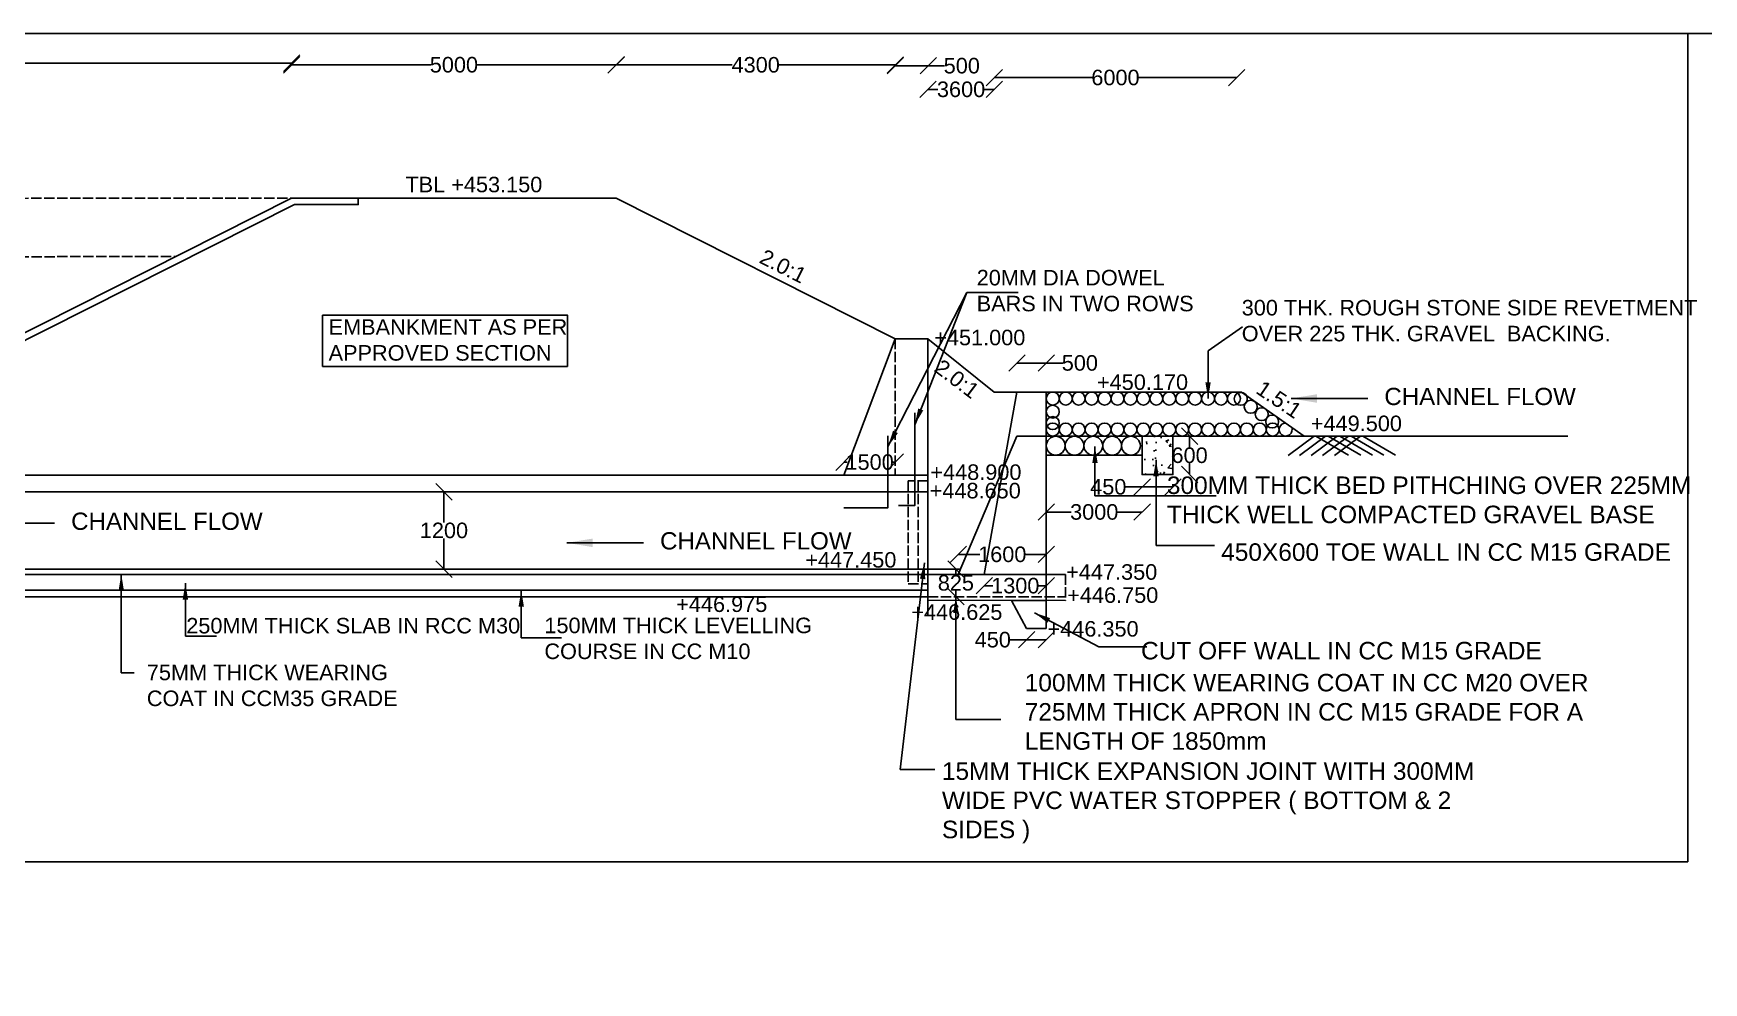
# Model space of a CAD drawing. Header units: millimetres. Extents: x 5124 to 6568637, y 2311 to 91879094.
# Drawn here: x 3802420 to 3812099, y 45949652 to 45955152 of the extents above; entities that cross this region are included whole.
import ezdxf

# ---------------------------------------------------------------- set-up
doc = ezdxf.new("R2010")
doc.units = ezdxf.units.MM
doc.header["$MEASUREMENT"] = 0
doc.linetypes.add('ACAD_ISO02W100', pattern=[15, 12, -3])
for name, color, linetype in [('DIMENSION', 7, 'Continuous'), ('DRAWING', 7, 'Continuous'), ('TEXT', 7, 'Continuous')]:
    doc.layers.add(name, color=color, linetype=linetype)
doc.styles.get("Standard").update_dxf_attribs({"font": 'arial.ttf', "height": 90})
doc.dimstyles.get("Standard").update_dxf_attribs({"dimtxt": 200, "dimasz": 110, "dimexe": 0.18, "dimexo": 0.0625, "dimgap": 0.09, "dimtad": 0, "dimtih": 1, "dimtoh": 1, "dimdec": 0, "dimzin": 0, "dimdsep": 46, "dimtxsty": 'Standard', "dimblk": 'OBLIQUE', "dimcen": 0.09, "dimse1": 1, "dimse2": 1, "dimadec": 0, "dimazin": 0, "dimtfac": 1, "dimtdec": 0, "dimtofl": 0, "dimtmove": 0, "dimatfit": 3, "dimfxl": 1, "dimtolj": 1, "dimtzin": 0, "dimarcsym": 0})

# ---------------------------------------------------------------- blocks, each defined once
blk = doc.blocks.new('_Oblique')
at = {"color": 0, "linetype": 'ByBlock', "lineweight": -2}
blk.add_line((-0.5, -0.5), (0.5, 0.5), dxfattribs=at)
blk = doc.blocks.new('*D130')
at = {"layer": 'Defpoints', "color": 0, "linetype": 'Continuous', "transparency": 16777216}
for p in [(3793782, 45954901.5), (3803916.5, 45954980), (3803916.5, 45954197.5)]:
    blk.add_point(p, dxfattribs=at)
at = {"layer": 'DIMENSION', "color": 0, "linetype": 'Continuous', "lineweight": -2, "transparency": 16777216}
for p, q in [((3793782, 45954980), (3798679.2, 45954980)), ((3803916.5, 45954980), (3799019.3, 45954980))]:
    blk.add_line(p, q, dxfattribs=at)
at = {"layer": 'DIMENSION', "color": 0, "linetype": 'Continuous', "lineweight": -2, "transparency": 16777216, "xscale": 95, "yscale": 95, "zscale": 95, "rotation": 180}
blk.add_blockref('_Oblique', (3793782, 45954980), dxfattribs=at)
at = {"layer": 'DIMENSION', "color": 0, "linetype": 'Continuous', "lineweight": -2, "transparency": 16777216, "xscale": 95, "yscale": 95, "zscale": 95}
blk.add_blockref('_Oblique', (3803916.5, 45954980), dxfattribs=at)
at = {"layer": 'DIMENSION', "color": 0, "linetype": 'Continuous', "transparency": 16777216, "insert": (3798849.2, 45954980), "char_height": 90, "attachment_point": 5}
blk.add_mtext('\\A1;27000', dxfattribs=at)
blk = doc.blocks.new('*D131')
at = {"layer": 'Defpoints', "color": 0, "linetype": 'Continuous', "transparency": 16777216}
for p in [(3805797, 45954970.5), (3803916.5, 45954197.5), (3805797, 45954197.5)]:
    blk.add_point(p, dxfattribs=at)
at = {"layer": 'DIMENSION', "color": 0, "linetype": 'Continuous', "lineweight": -2, "transparency": 16777216}
for p, q in [((3803916.5, 45954970.5), (3804722.4, 45954970.5)), ((3805797, 45954970.5), (3804991.1, 45954970.5))]:
    blk.add_line(p, q, dxfattribs=at)
at = {"layer": 'DIMENSION', "color": 0, "linetype": 'Continuous', "lineweight": -2, "transparency": 16777216, "xscale": 95, "yscale": 95, "zscale": 95, "rotation": 180}
blk.add_blockref('_Oblique', (3803916.5, 45954970.5), dxfattribs=at)
at = {"layer": 'DIMENSION', "color": 0, "linetype": 'Continuous', "lineweight": -2, "transparency": 16777216, "xscale": 95, "yscale": 95, "zscale": 95}
blk.add_blockref('_Oblique', (3805797, 45954970.5), dxfattribs=at)
at = {"layer": 'DIMENSION', "color": 0, "linetype": 'Continuous', "transparency": 16777216, "insert": (3804856.8, 45954970.5), "char_height": 90, "attachment_point": 5}
blk.add_mtext('\\A1;5000', dxfattribs=at)
blk = doc.blocks.new('*D132')
at = {"layer": 'Defpoints', "color": 0, "linetype": 'Continuous', "transparency": 16777216}
for p in [(3807414.5, 45954970), (3805797, 45954197.5), (3807414.5, 45953382)]:
    blk.add_point(p, dxfattribs=at)
at = {"layer": 'DIMENSION', "color": 0, "linetype": 'Continuous', "lineweight": -2, "transparency": 16777216}
for p, q in [((3805797, 45954970), (3806469.6, 45954970)), ((3807414.5, 45954970), (3806741.9, 45954970))]:
    blk.add_line(p, q, dxfattribs=at)
at = {"layer": 'DIMENSION', "color": 0, "linetype": 'Continuous', "lineweight": -2, "transparency": 16777216, "xscale": 95, "yscale": 95, "zscale": 95, "rotation": 180}
blk.add_blockref('_Oblique', (3805797, 45954970), dxfattribs=at)
at = {"layer": 'DIMENSION', "color": 0, "linetype": 'Continuous', "lineweight": -2, "transparency": 16777216, "xscale": 95, "yscale": 95, "zscale": 95}
blk.add_blockref('_Oblique', (3807414.5, 45954970), dxfattribs=at)
at = {"layer": 'DIMENSION', "color": 0, "linetype": 'Continuous', "transparency": 16777216, "insert": (3806605.7, 45954970), "char_height": 90, "attachment_point": 5}
blk.add_mtext('\\A1;4300', dxfattribs=at)
blk = doc.blocks.new('*D133')
at = {"layer": 'Defpoints', "color": 0, "linetype": 'Continuous', "transparency": 16777216}
for p in [(3807605.8, 45954965), (3807414.5, 45953382), (3807605.8, 45953380.5)]:
    blk.add_point(p, dxfattribs=at)
at = {"layer": 'DIMENSION', "color": 0, "linetype": 'Continuous', "lineweight": -2, "transparency": 16777216}
for p, q in [((3807414.5, 45954965), (3807605.8, 45954965)), ((3807605.8, 45954965), (3807700.8, 45954965))]:
    blk.add_line(p, q, dxfattribs=at)
at = {"layer": 'DIMENSION', "color": 0, "linetype": 'Continuous', "lineweight": -2, "transparency": 16777216, "xscale": 95, "yscale": 95, "zscale": 95, "rotation": 180}
blk.add_blockref('_Oblique', (3807414.5, 45954965), dxfattribs=at)
at = {"layer": 'DIMENSION', "color": 0, "linetype": 'Continuous', "lineweight": -2, "transparency": 16777216, "xscale": 95, "yscale": 95, "zscale": 95}
blk.add_blockref('_Oblique', (3807605.8, 45954965), dxfattribs=at)
at = {"layer": 'DIMENSION', "color": 0, "linetype": 'Continuous', "transparency": 16777216, "insert": (3807800.2, 45954965), "char_height": 90, "attachment_point": 5}
blk.add_mtext('\\A1;500', dxfattribs=at)
blk = doc.blocks.new('*D134')
at = {"layer": 'Defpoints', "color": 0, "linetype": 'Continuous', "transparency": 16777216}
for p in [(3807988, 45954828), (3807604, 45953382), (3807988, 45953074)]:
    blk.add_point(p, dxfattribs=at)
at = {"layer": 'DIMENSION', "color": 0, "linetype": 'Continuous', "lineweight": -2, "transparency": 16777216}
for p, q in [((3807604, 45954828), (3807661.7, 45954828)), ((3807988, 45954828), (3807930.3, 45954828))]:
    blk.add_line(p, q, dxfattribs=at)
at = {"layer": 'DIMENSION', "color": 0, "linetype": 'Continuous', "lineweight": -2, "transparency": 16777216, "xscale": 95, "yscale": 95, "zscale": 95, "rotation": 180}
blk.add_blockref('_Oblique', (3807604, 45954828), dxfattribs=at)
at = {"layer": 'DIMENSION', "color": 0, "linetype": 'Continuous', "lineweight": -2, "transparency": 16777216, "xscale": 95, "yscale": 95, "zscale": 95}
blk.add_blockref('_Oblique', (3807988, 45954828), dxfattribs=at)
at = {"layer": 'DIMENSION', "color": 0, "linetype": 'Continuous', "transparency": 16777216, "insert": (3807796, 45954828), "char_height": 90, "attachment_point": 5}
blk.add_mtext('\\A1;3600', dxfattribs=at)
blk = doc.blocks.new('*D135')
at = {"layer": 'Defpoints', "color": 0, "linetype": 'Continuous', "transparency": 16777216}
for p in [(3807988, 45954828), (3809393.6, 45954896.5), (3809393.6, 45953064.3)]:
    blk.add_point(p, dxfattribs=at)
at = {"layer": 'DIMENSION', "color": 0, "linetype": 'Continuous', "lineweight": -2, "transparency": 16777216}
for p, q in [((3807988, 45954896.5), (3808556.2, 45954896.5)), ((3809393.6, 45954896.5), (3808825.4, 45954896.5))]:
    blk.add_line(p, q, dxfattribs=at)
at = {"layer": 'DIMENSION', "color": 0, "linetype": 'Continuous', "lineweight": -2, "transparency": 16777216, "xscale": 95, "yscale": 95, "zscale": 95, "rotation": 180}
blk.add_blockref('_Oblique', (3807988, 45954896.5), dxfattribs=at)
at = {"layer": 'DIMENSION', "color": 0, "linetype": 'Continuous', "lineweight": -2, "transparency": 16777216, "xscale": 95, "yscale": 95, "zscale": 95}
blk.add_blockref('_Oblique', (3809393.6, 45954896.5), dxfattribs=at)
at = {"layer": 'DIMENSION', "color": 0, "linetype": 'Continuous', "transparency": 16777216, "insert": (3808690.8, 45954896.5), "char_height": 90, "attachment_point": 5}
blk.add_mtext('\\A1;6000', dxfattribs=at)
blk = doc.blocks.new('*D137')
at = {"layer": 'Defpoints', "color": 0, "linetype": 'Continuous', "transparency": 16777216}
for p in [(3804753.5, 45952496), (3804799, 45952496), (3804753.5, 45952048)]:
    blk.add_point(p, dxfattribs=at)
at = {"layer": 'DIMENSION', "color": 0, "linetype": 'Continuous', "lineweight": -2, "transparency": 16777216}
for p, q in [((3804799, 45952496), (3804799, 45952318)), ((3804799, 45952048), (3804799, 45952225.9))]:
    blk.add_line(p, q, dxfattribs=at)
at = {"layer": 'DIMENSION', "color": 0, "linetype": 'Continuous', "lineweight": -2, "transparency": 16777216, "xscale": 95, "yscale": 95, "zscale": 95}
for p, rotation in [((3804799, 45952496), 90), ((3804799, 45952048), 270)]:
    blk.add_blockref('_Oblique', p, dxfattribs=dict(at, rotation=rotation))
at = {"layer": 'DIMENSION', "color": 0, "linetype": 'Continuous', "transparency": 16777216, "insert": (3804799, 45952272), "char_height": 90, "attachment_point": 5}
blk.add_mtext('\\A1;1200', dxfattribs=at)
blk = doc.blocks.new('*D138')
at = {"layer": 'Defpoints', "color": 0, "linetype": 'Continuous', "transparency": 16777216}
for p in [(3807117.5, 45952668), (3807117.5, 45952592.5), (3807414.5, 45952592.5)]:
    blk.add_point(p, dxfattribs=at)
at = {"layer": 'DIMENSION', "color": 0, "linetype": 'Continuous', "lineweight": -2, "transparency": 16777216}
for p, q in [((3807117.5, 45952668), (3807135.9, 45952668)), ((3807414.5, 45952668), (3807396.1, 45952668))]:
    blk.add_line(p, q, dxfattribs=at)
at = {"layer": 'DIMENSION', "color": 0, "linetype": 'Continuous', "lineweight": -2, "transparency": 16777216, "xscale": 95, "yscale": 95, "zscale": 95, "rotation": 180}
blk.add_blockref('_Oblique', (3807117.5, 45952668), dxfattribs=at)
at = {"layer": 'DIMENSION', "color": 0, "linetype": 'Continuous', "lineweight": -2, "transparency": 16777216, "xscale": 95, "yscale": 95, "zscale": 95}
blk.add_blockref('_Oblique', (3807414.5, 45952668), dxfattribs=at)
at = {"layer": 'DIMENSION', "color": 0, "linetype": 'Continuous', "transparency": 16777216, "insert": (3807266, 45952668), "char_height": 90, "attachment_point": 5}
blk.add_mtext('\\A1;1500', dxfattribs=at)
blk = doc.blocks.new('*D139')
at = {"layer": 'Defpoints', "color": 0, "linetype": 'Continuous', "transparency": 16777216}
for p in [(3807766, 45952048), (3807766, 45952048), (3807766, 45951888.5)]:
    blk.add_point(p, dxfattribs=at)
at = {"layer": 'DIMENSION', "color": 0, "linetype": 'Continuous', "lineweight": -2, "transparency": 16777216}
for p, q in [((3807766, 45952048), (3807766, 45952014.3)), ((3807766, 45951888.5), (3807766, 45951922.2))]:
    blk.add_line(p, q, dxfattribs=at)
at = {"layer": 'DIMENSION', "color": 0, "linetype": 'Continuous', "lineweight": -2, "transparency": 16777216, "xscale": 95, "yscale": 95, "zscale": 95}
for p, rotation in [((3807766, 45952048), 90), ((3807766, 45951888.5), 270)]:
    blk.add_blockref('_Oblique', p, dxfattribs=dict(at, rotation=rotation))
at = {"layer": 'DIMENSION', "color": 0, "linetype": 'Continuous', "transparency": 16777216, "insert": (3807766, 45951968.2), "char_height": 90, "attachment_point": 5}
blk.add_mtext('\\A1;825', dxfattribs=at)
blk = doc.blocks.new('*D140')
at = {"layer": 'Defpoints', "color": 0, "linetype": 'Continuous', "transparency": 16777216}
for p in [(3808290, 45952133.5), (3807779.5, 45952018), (3808290, 45952018)]:
    blk.add_point(p, dxfattribs=at)
at = {"layer": 'DIMENSION', "color": 0, "linetype": 'Continuous', "lineweight": -2, "transparency": 16777216}
for p, q in [((3807779.5, 45952133.5), (3807904.7, 45952133.5)), ((3808290, 45952133.5), (3808164.8, 45952133.5))]:
    blk.add_line(p, q, dxfattribs=at)
at = {"layer": 'DIMENSION', "color": 0, "linetype": 'Continuous', "lineweight": -2, "transparency": 16777216, "xscale": 95, "yscale": 95, "zscale": 95, "rotation": 180}
blk.add_blockref('_Oblique', (3807779.5, 45952133.5), dxfattribs=at)
at = {"layer": 'DIMENSION', "color": 0, "linetype": 'Continuous', "lineweight": -2, "transparency": 16777216, "xscale": 95, "yscale": 95, "zscale": 95}
blk.add_blockref('_Oblique', (3808290, 45952133.5), dxfattribs=at)
at = {"layer": 'DIMENSION', "color": 0, "linetype": 'Continuous', "transparency": 16777216, "insert": (3808034.8, 45952133.5), "char_height": 90, "attachment_point": 5}
blk.add_mtext('\\A1;1600', dxfattribs=at)
blk = doc.blocks.new('*D141')
at = {"layer": 'Defpoints', "color": 0, "linetype": 'Continuous', "transparency": 16777216}
for p in [(3807930.5, 45952018), (3808290, 45952018), (3808290, 45951952)]:
    blk.add_point(p, dxfattribs=at)
at = {"layer": 'DIMENSION', "color": 0, "linetype": 'Continuous', "lineweight": -2, "transparency": 16777216}
for p, q in [((3807930.5, 45951952), (3807980.2, 45951952)), ((3808290, 45951952), (3808240.3, 45951952))]:
    blk.add_line(p, q, dxfattribs=at)
at = {"layer": 'DIMENSION', "color": 0, "linetype": 'Continuous', "lineweight": -2, "transparency": 16777216, "xscale": 95, "yscale": 95, "zscale": 95, "rotation": 180}
blk.add_blockref('_Oblique', (3807930.5, 45951952), dxfattribs=at)
at = {"layer": 'DIMENSION', "color": 0, "linetype": 'Continuous', "lineweight": -2, "transparency": 16777216, "xscale": 95, "yscale": 95, "zscale": 95}
blk.add_blockref('_Oblique', (3808290, 45951952), dxfattribs=at)
at = {"layer": 'DIMENSION', "color": 0, "linetype": 'Continuous', "transparency": 16777216, "insert": (3808110.2, 45951952), "char_height": 90, "attachment_point": 5}
blk.add_mtext('\\A1;1300', dxfattribs=at)
blk = doc.blocks.new('*D142')
at = {"layer": 'Defpoints', "color": 0, "linetype": 'Continuous', "transparency": 16777216}
for p in [(3808176, 45951705), (3808176, 45951639), (3808290, 45951705)]:
    blk.add_point(p, dxfattribs=at)
at = {"layer": 'DIMENSION', "color": 0, "linetype": 'Continuous', "lineweight": -2, "transparency": 16777216}
for p, q in [((3808176, 45951639), (3808081, 45951639)), ((3808290, 45951639), (3808176, 45951639))]:
    blk.add_line(p, q, dxfattribs=at)
at = {"layer": 'DIMENSION', "color": 0, "linetype": 'Continuous', "lineweight": -2, "transparency": 16777216, "xscale": 95, "yscale": 95, "zscale": 95, "rotation": 180}
blk.add_blockref('_Oblique', (3808176, 45951639), dxfattribs=at)
at = {"layer": 'DIMENSION', "color": 0, "linetype": 'Continuous', "lineweight": -2, "transparency": 16777216, "xscale": 95, "yscale": 95, "zscale": 95}
blk.add_blockref('_Oblique', (3808290, 45951639), dxfattribs=at)
at = {"layer": 'DIMENSION', "color": 0, "linetype": 'Continuous', "transparency": 16777216, "insert": (3807979.8, 45951639), "char_height": 90, "attachment_point": 5}
blk.add_mtext('\\A1;450', dxfattribs=at)
blk = doc.blocks.new('*D143')
at = {"layer": 'Defpoints', "color": 0, "linetype": 'Continuous', "transparency": 16777216}
for p in [(3808290, 45952596.5), (3808845.5, 45952596.5), (3808290, 45952379)]:
    blk.add_point(p, dxfattribs=at)
at = {"layer": 'DIMENSION', "color": 0, "linetype": 'Continuous', "lineweight": -2, "transparency": 16777216}
for p, q in [((3808290, 45952379), (3808433.45809, 45952379)), ((3808845.5, 45952379), (3808702.04191, 45952379))]:
    blk.add_line(p, q, dxfattribs=at)
at = {"layer": 'DIMENSION', "color": 0, "linetype": 'Continuous', "lineweight": -2, "transparency": 16777216, "xscale": 95, "yscale": 95, "zscale": 95, "rotation": 180}
blk.add_blockref('_Oblique', (3808290, 45952379), dxfattribs=at)
at = {"layer": 'DIMENSION', "color": 0, "linetype": 'Continuous', "lineweight": -2, "transparency": 16777216, "xscale": 95, "yscale": 95, "zscale": 95}
blk.add_blockref('_Oblique', (3808845.5, 45952379), dxfattribs=at)
at = {"layer": 'DIMENSION', "color": 0, "linetype": 'Continuous', "transparency": 16777216, "insert": (3808567.75, 45952379), "char_height": 90, "attachment_point": 5}
blk.add_mtext('\\A1;3000', dxfattribs=at)
blk = doc.blocks.new('*D144')
at = {"layer": 'Defpoints', "color": 0, "linetype": 'Continuous', "transparency": 16777216}
for p in [(3808845.5, 45952596.5), (3809023.5, 45952596.5), (3808845.5, 45952524.5)]:
    blk.add_point(p, dxfattribs=at)
at = {"layer": 'DIMENSION', "color": 0, "linetype": 'Continuous', "lineweight": -2, "transparency": 16777216}
for p, q in [((3808845.5, 45952524.5), (3808750.5, 45952524.5)), ((3809023.5, 45952524.5), (3808845.5, 45952524.5))]:
    blk.add_line(p, q, dxfattribs=at)
at = {"layer": 'DIMENSION', "color": 0, "linetype": 'Continuous', "lineweight": -2, "transparency": 16777216, "xscale": 95, "yscale": 95, "zscale": 95, "rotation": 180}
blk.add_blockref('_Oblique', (3808845.5, 45952524.5), dxfattribs=at)
at = {"layer": 'DIMENSION', "color": 0, "linetype": 'Continuous', "lineweight": -2, "transparency": 16777216, "xscale": 95, "yscale": 95, "zscale": 95}
blk.add_blockref('_Oblique', (3809023.5, 45952524.5), dxfattribs=at)
at = {"layer": 'DIMENSION', "color": 0, "linetype": 'Continuous', "transparency": 16777216, "insert": (3808649.3, 45952524.5), "char_height": 90, "attachment_point": 5}
blk.add_mtext('\\A1;450', dxfattribs=at)
blk = doc.blocks.new('*D145')
at = {"layer": 'Defpoints', "color": 0, "linetype": 'Continuous', "transparency": 16777216}
for p in [(3809023.5, 45952818.5), (3809120.5, 45952818.5), (3809023.5, 45952596.5)]:
    blk.add_point(p, dxfattribs=at)
at = {"layer": 'DIMENSION', "color": 0, "linetype": 'Continuous', "lineweight": -2, "transparency": 16777216}
for p, q in [((3809120.5, 45952818.5), (3809120.5, 45952753.5)), ((3809120.5, 45952596.5), (3809120.5, 45952661.5))]:
    blk.add_line(p, q, dxfattribs=at)
at = {"layer": 'DIMENSION', "color": 0, "linetype": 'Continuous', "lineweight": -2, "transparency": 16777216, "xscale": 95, "yscale": 95, "zscale": 95}
for p, rotation in [((3809120.5, 45952818.5), 90), ((3809120.5, 45952596.5), 270)]:
    blk.add_blockref('_Oblique', p, dxfattribs=dict(at, rotation=rotation))
at = {"layer": 'DIMENSION', "color": 0, "linetype": 'Continuous', "transparency": 16777216, "insert": (3809120.5, 45952707.5), "char_height": 90, "attachment_point": 5}
blk.add_mtext('\\A1;600', dxfattribs=at)
blk = doc.blocks.new('*D146')
at = {"layer": 'Defpoints', "color": 0, "linetype": 'Continuous', "transparency": 16777216}
for p in [(3808290, 45953242.5), (3808119.5, 45953074), (3808290, 45953074)]:
    blk.add_point(p, dxfattribs=at)
at = {"layer": 'DIMENSION', "color": 0, "linetype": 'Continuous', "lineweight": -2, "transparency": 16777216}
for p, q in [((3808119.5, 45953242.5), (3808290, 45953242.5)), ((3808290, 45953242.5), (3808385, 45953242.5))]:
    blk.add_line(p, q, dxfattribs=at)
at = {"layer": 'DIMENSION', "color": 0, "linetype": 'Continuous', "lineweight": -2, "transparency": 16777216, "xscale": 95, "yscale": 95, "zscale": 95, "rotation": 180}
blk.add_blockref('_Oblique', (3808119.5, 45953242.5), dxfattribs=at)
at = {"layer": 'DIMENSION', "color": 0, "linetype": 'Continuous', "lineweight": -2, "transparency": 16777216, "xscale": 95, "yscale": 95, "zscale": 95}
blk.add_blockref('_Oblique', (3808290, 45953242.5), dxfattribs=at)
at = {"layer": 'DIMENSION', "color": 0, "linetype": 'Continuous', "transparency": 16777216, "insert": (3808484.4, 45953242.5), "char_height": 90, "attachment_point": 5}
blk.add_mtext('\\A1;500', dxfattribs=at)

msp = doc.modelspace()

# ---------------------------------------------------------------- hatches: boundary and pattern name
at = {"layer": 'DRAWING', "linetype": 'Continuous'}
h = msp.add_hatch(dxfattribs=at)
h.set_pattern_fill('AR-CONC', color=256, scale=25, style=0)
h.set_pattern_definition([(50, (-49024, -389.5), (179.31504565, -15.68803375), [18.75, -206.25]), (355, (-49024, -389.5), (-34.6878334, 188.0480334), [15, -165]), (100.4514, (-49009.06, -390.8), (144.6273454, 172.3598855), [15.9350475, -175.285528]), (46.1842, (-49024, -339.5), (266.8102622, -41.3797536), [28.125, -309.375]), (96.6356, (-49001.77, -342.95), (233.6656764, 243.5294677), [23.902572, -262.92825]), (351.1842, (-49024, -339.5), (233.6654863, 243.5296502), [22.5, -247.5]), (21, (-48999, -352), (149.22676303, -100.65472267), [18.75, -206.25]), (326, (-48999, -352), (60.828833, 181.28751126), [15, -165]), (71.4514, (-48986.56, -360.39), (210.05565715, 80.6326242), [15.9350475, -175.285528]), (37.5, (-49024, -389.5), (3.03996383, 83.22346346), [0, -163, 0, -167.5, 0, -165.625]), (7.5, (-49024, -389.5), (65.76738436, 98.60292797), [0, -95.5, 0, -159.25, 0, -63.125]), (327.5, (-49079.75, -389.5), (133.45560904, -5.63871793), [0, -62.5, 0, -195, 0, -258.75]), (317.5, (-49104.75, -389.5), (145.79654234, 25.02624558), [0, -81.25, 0, -129.5, 0, -183.75])])
h.paths.add_polyline_path([(3809023.5, 45952818.5), (3808845.5, 45952818.5), (3808845.5, 45952596.5), (3809023.5, 45952596.5)])

# ---------------------------------------------------------------- linework, layer by layer
at = {"layer": 'DIMENSION', "linetype": 'Continuous'}
msp.add_lwpolyline([(3818608.5, 45955152.5), (3782068, 45955152.5), (3782068, 45931298.5), (3818608.5, 45931298.5)], close=True, dxfattribs=at)
at = {"layer": 'DRAWING', "linetype": 'Continuous'}
for p, q in [((3807604, 45953382), (3807414.5, 45953382)), ((3807604, 45951781), (3807604, 45953382))]:
    msp.add_line(p, q, dxfattribs=at)
for points in [[(3812007.5, 45955152.5), (3812007.5, 45950352.5), (3782246, 45950352.5), (3782246, 45955152.5)], [(3788814.5, 45953384), (3790427.5, 45954193), (3793782, 45954193), (3796907.5, 45952631.5), (3800809, 45952631.5), (3803916.5, 45954197.5), (3805797, 45954197.5), (3807414.5, 45953382)], [(3804302, 45954197.5), (3804302, 45954161), (3803933, 45954161), (3800818, 45952592.5)], [(3807414.5, 45953382), (3807117.5, 45952592.5)], [(3808290, 45951705), (3808290, 45952818.5), (3808290, 45953074), (3807988, 45953074), (3807604, 45953382)], [(3808119.5, 45953074), (3807930.5, 45952018)], [(3808290, 45953074), (3809420.5, 45953074), (3809784.5, 45952819.5)], [(3807434, 45952416.5), (3807527.5, 45952416.5), (3807527.5, 45952953.5)], [(3807372.5, 45952821.5), (3807372.5, 45952403.5), (3807116.5, 45952403.5)], [(3808120, 45952819.5), (3807779.5, 45952018)], [(3808120, 45952819.5), (3811313, 45952819.5)], [(3809843, 45952819.5), (3809692.5, 45952707)], [(3809908, 45952819.5), (3809757.5, 45952707)], [(3809975.5, 45952819.5), (3809825, 45952707)], [(3809853, 45952819.5), (3810042, 45952709.5)], [(3810041, 45952819.5), (3809890.5, 45952707)], [(3809923.5, 45952819.5), (3810112.5, 45952709.5)], [(3810110.5, 45952819.5), (3809960, 45952707)], [(3809991, 45952819.5), (3810180, 45952709.5)], [(3810057.5, 45952819.5), (3810246.5, 45952709.5)], [(3810124, 45952819.5), (3810313, 45952709.5)], [(3788626, 45952592.5), (3807604, 45952592.5)], [(3788626, 45952496), (3807604, 45952496)], [(3782246, 45952048), (3807789.2, 45952048)], [(3788626, 45952018), (3807604, 45952018)], [(3807604, 45952018), (3808401, 45952018)], [(3788626, 45951925.5), (3807604, 45951925.5)], [(3788626, 45951888.5), (3807604, 45951888.5)], [(3808401, 45951866.5), (3807604, 45951867.5)]]:
    msp.add_lwpolyline(points, dxfattribs=at)
at = {"layer": 'DRAWING', "linetype": 'ACAD_ISO02W100', "ltscale": 5}
for points in [[(3793782, 45954193), (3803916.5, 45954197.5)], [(3794458.1, 45953855.2), (3803245, 45953859.1)], [(3807414.5, 45953382), (3807414.5, 45952592.5)], [(3807547.5, 45952559.5), (3807547.5, 45951965)], [(3808401, 45952018), (3808401, 45951866.5)], [(3807604, 45951888.5), (3808401, 45951888.5)]]:
    msp.add_lwpolyline(points, dxfattribs=at)
at = {"layer": 'DRAWING', "linetype": 'Continuous'}
for points in [[(3804096.1, 45953520.4), (3805514.6, 45953520.4), (3805514.6, 45953222.4), (3804096.1, 45953222.4)], [(3808290, 45952818.5), (3808845.5, 45952818.5), (3808845.5, 45952708), (3808290, 45952708)], [(3808845.5, 45952818.5), (3809023.5, 45952818.5), (3809023.5, 45952596.5), (3808845.5, 45952596.5)], [(3808290, 45951705), (3808176, 45951705), (3808088.5, 45951866.9), (3808290, 45951866.9)]]:
    msp.add_lwpolyline(points, close=True, dxfattribs=at)
at = {"layer": 'DRAWING', "linetype": 'ACAD_ISO02W100', "ltscale": 5}
msp.add_lwpolyline([(3807604, 45952559.5), (3807489.5, 45952559.5), (3807489.5, 45951963), (3807604, 45951963)], close=True, dxfattribs=at)
at = {"layer": 'DRAWING', "linetype": 'Continuous'}
for centre, radius in [((3808327.5, 45953036.5), 37.5), ((3808402.5, 45953036.5), 37.5), ((3808477.5, 45953036.5), 37.5), ((3808552.5, 45953036.5), 37.5), ((3808627.5, 45953036.5), 37.5), ((3808702.5, 45953036.5), 37.5), ((3808777.5, 45953036.5), 37.5), ((3808852.5, 45953036.5), 37.5), ((3808927.5, 45953036.5), 37.5), ((3809002.5, 45953036.5), 37.5), ((3809077.5, 45953036.5), 37.5), ((3809152.5, 45953036.5), 37.5), ((3809227.5, 45953036.5), 37.5), ((3809302.5, 45953036.5), 37.5), ((3809377.5, 45953036.5), 37.5), ((3809417, 45953035), 37.5), ((3808327.5, 45952960.5), 37.5), ((3809475, 45952989), 37.5), ((3809538.5, 45952946), 37.5), ((3808327.5, 45952894.5), 37.5), ((3808327.5, 45952857), 37.5), ((3808402.5, 45952857), 37.5), ((3808477.5, 45952857), 37.5), ((3808552.5, 45952857), 37.5), ((3808627.5, 45952857), 37.5), ((3808702.5, 45952857), 37.5), ((3808777.5, 45952857), 37.5), ((3808852.5, 45952857), 37.5), ((3808927.5, 45952857), 37.5), ((3809002.5, 45952857), 37.5), ((3809077.5, 45952857), 37.5), ((3809152.5, 45952857), 37.5), ((3809227.5, 45952857), 37.5), ((3809302.5, 45952857), 37.5), ((3809377.5, 45952857), 37.5), ((3809452, 45952857), 37.5), ((3809527, 45952857), 37.5), ((3809599, 45952903.5), 37.5), ((3809602, 45952857), 37.5), ((3808344.5, 45952763.2), 54.5), ((3808453.5, 45952763.2), 54.5), ((3808562.5, 45952763.2), 54.5), ((3808671.5, 45952763.2), 54.5), ((3808780.5, 45952763.2), 54.5)]:
    msp.add_circle(centre, radius, dxfattribs=at)
msp.add_arc((3809677, 45952857), 37.5, 89.64573, 20.43364, dxfattribs=at)

# ---------------------------------------------------------------- texts
at = {"layer": 'DRAWING', "linetype": 'Continuous', "char_height": 101.438, "attachment_point": 1}
for s, insert, width in [('300MM THICK BED PITHCHING OVER 225MM THICK WELL COMPACTED GRAVEL BASE ', (3808989, 45952585), 3093.557), ('450X600 TOE WALL IN CC M15 GRADE \\P \\P', (3809303.5, 45952197.8), 2727.273), ('CUT OFF WALL IN CC M15 GRADE', (3808839, 45951626.5), 2423.436), ('100MM THICK WEARING COAT IN CC M20 OVER 725MM THICK APRON IN CC M15 GRADE FOR A LENGTH OF 1850mm ', (3808165, 45951441.1), 3597.29), ('15MM THICK EXPANSION JOINT WITH 300MM WIDE PVC WATER STOPPER ( BOTTOM & 2 SIDES ) ', (3807685, 45950928.6), 3335.356)]:
    msp.add_mtext(s, dxfattribs=dict(at, insert=insert, width=width))
at = {"layer": 'TEXT'}
for p in [(3810249, 45952998.7), (3802638.5, 45952275.7), (3806051.5, 45952162.2)]:
    msp.add_text('CHANNEL FLOW', height=100, dxfattribs=at).set_placement(p)
at = {"layer": 'TEXT', "linetype": 'Continuous', "char_height": 90, "attachment_point": 1}
for s, insert, width in [('TBL +453.150', (3804575.8, 45954321.9), 788.308), ('20MM DIA DOWEL \\PBARS IN TWO ROWS', (3807886.6, 45953782.2), 1251.63), ('300 THK. ROUGH STONE SIDE REVETMENT \\POVER 225 THK. GRAVEL  BACKING.', (3809422.6, 45953608.2), 2962.671), ('EMBANKMENT AS PER\\PAPPROVED SECTION', (3804130.6, 45953496.3), 1457.738), (' +451.000', (3807605.8, 45953435.4), 788.308), (' +450.170', (3808548.8, 45953176.7), 558.704), (' +449.500', (3809788.3, 45952937.7), 558.704), (' +448.900', (3807583.2, 45952655.2), 558.704), (' +448.650', (3807579.3, 45952548.2), 558.704), ('+447.450', (3806893.3, 45952146.9), 522.789), (' +447.350', (3808370.3, 45952076.7), 558.704), (' +446.750', (3808376.3, 45951942.7), 558.704), (' +446.975', (3806110.3, 45951889.9), 558.704), (' +446.625', (3807472.8, 45951844.2), 558.704), ('250MM THICK SLAB IN RCC M30', (3803305.7, 45951765.5), 1930.191), ('150MM THICK LEVELLING \\PCOURSE IN CC M10', (3805381.2, 45951767), 1544.222), (' +446.350', (3808262.3, 45951747.2), 558.704), ('75MM THICK WEARING COAT IN CCM35 GRADE', (3803077.2, 45951494.5), 1597.389)]:
    msp.add_mtext(s, dxfattribs=dict(at, insert=insert, width=width))
for s, insert, width, rotation in [('2.0:1', (3806660.7, 45953906.7), 257.455, 333.23988), ('2.0:1', (3807688, 45953270.9), 558.704, 322.8509), ('1.5:1', (3809548.4, 45953146.8), 558.704, 325.90645)]:
    msp.add_mtext(s, dxfattribs=dict(at, insert=insert, width=width, rotation=rotation))

# ---------------------------------------------------------------- dimensions: what is measured, and where the dimension line sits
at = {"layer": 'DIMENSION', "linetype": 'Continuous'}
for base, p1, p2, text, picture, middle in [((3803916.5, 45954980), (3793782, 45954901.5), (3803916.5, 45954197.5), '27000', '*D130', (3798849.2, 45954980)), ((3805797, 45954970.5), (3803916.5, 45954197.5), (3805797, 45954197.5), '5000', '*D131', (3804856.8, 45954970.5)), ((3807414.5, 45954970), (3805797, 45954197.5), (3807414.5, 45953382), '4300', '*D132', (3806605.7, 45954970)), ((3807605.8, 45954965), (3807414.5, 45953382), (3807605.8, 45953380.5), '500', '*D133', (3807800.2, 45954965)), ((3809393.6, 45954896.5), (3807988, 45954828), (3809393.6, 45953064.3), '6000', '*D135', (3808690.8, 45954896.5)), ((3807988, 45954828), (3807604, 45953382), (3807988, 45953074), '3600', '*D134', (3807796, 45954828)), ((3808290, 45953242.5), (3808119.5, 45953074), (3808290, 45953074), '500', '*D146', (3808484.4, 45953242.5)), ((3807117.5, 45952668), (3807414.5, 45952592.5), (3807117.5, 45952592.5), '1500', '*D138', (3807266, 45952668)), ((3808290, 45952379), (3808845.5, 45952596.5), (3808290, 45952596.5), '3000', '*D143', (3808567.8, 45952379)), ((3808845.5, 45952524.5), (3809023.5, 45952596.5), (3808845.5, 45952596.5), '450', '*D144', (3808649.3, 45952524.5)), ((3808290, 45952133.5), (3807779.5, 45952018), (3808290, 45952018), '1600', '*D140', (3808034.8, 45952133.5)), ((3808290, 45951952), (3807930.5, 45952018), (3808290, 45952018), '1300', '*D141', (3808110.2, 45951952)), ((3808176, 45951639), (3808290, 45951705), (3808176, 45951705), '450', '*D142', (3807979.8, 45951639))]:
    dim = msp.add_linear_dim(base=base, p1=p1, p2=p2, text=text, dimstyle='Standard', override={"dimasz": 95, "dimarcsym": 1}, dxfattribs=at)
    dim.commit()
    dim.dimension.update_dxf_attribs({"geometry": picture, "text_midpoint": middle})
for base, p1, p2, text, picture, middle in [((3809120.5, 45952818.5), (3809023.5, 45952596.5), (3809023.5, 45952818.5), '600', '*D145', (3809120.5, 45952707.5)), ((3804799, 45952496), (3804753.5, 45952048), (3804753.5, 45952496), '1200', '*D137', (3804799, 45952272)), ((3807766, 45952048), (3807766, 45951888.5), (3807766, 45952048), '825', '*D139', (3807766, 45951968.2))]:
    dim = msp.add_linear_dim(base=base, p1=p1, p2=p2, angle=90, text=text, dimstyle='Standard', override={"dimasz": 95, "dimarcsym": 1}, dxfattribs=at)
    dim.commit()
    dim.dimension.update_dxf_attribs({"geometry": picture, "text_midpoint": middle})

# ---------------------------------------------------------------- leaders
at = {"layer": 'DRAWING', "linetype": 'Continuous'}
for points, override in [([(3807372.5, 45952758.5), (3807829.5, 45953651.5), (3808127.5, 45953651.5)], {"dimasz": 95, "dimgap": 0.09, "dimtad": 0, "dimarcsym": 1}), ([(3807527.5, 45952885), (3807829.5, 45953651.5)], {"dimasz": 95, "dimgap": 0.09, "dimtad": 0, "dimarcsym": 1}), ([(3809227.5, 45953036.5), (3809227.5, 45953313), (3809427.5, 45953451.5)], {"dimasz": 95, "dimgap": 0.09, "dimtad": 0, "dimarcsym": 1}), ([(3809708.5, 45953037), (3810152.5, 45953037)], {"dimasz": 150, "dimgap": 0.09, "dimtad": 0, "dimarcsym": 1}), ([(3808572, 45952758.5), (3808572, 45952472.5), (3809274, 45952472.5)], {"dimasz": 95, "dimgap": 0.09, "dimtad": 0, "dimarcsym": 1}), ([(3808926, 45952681), (3808926, 45952184.5), (3809265, 45952184.5)], {"dimasz": 95, "dimgap": 0.09, "dimtad": 0, "dimarcsym": 1}), ([(3802098, 45952314), (3802542, 45952314)], {"dimasz": 150, "dimgap": 0.09, "dimtad": 0, "dimarcsym": 1}), ([(3805511, 45952200.5), (3805955, 45952200.5)], {"dimasz": 150, "dimgap": 0.09, "dimtad": 0, "dimarcsym": 1}), ([(3802929, 45952018), (3802929, 45951447), (3803004, 45951447)], {"dimasz": 95, "dimgap": 0.09, "dimtad": 0, "dimarcsym": 1}), ([(3807584, 45952085.5), (3807444, 45950888), (3807644, 45950888)], {"dimasz": 95, "dimgap": 0.09, "dimtad": 0, "dimarcsym": 1}), ([(3803300.5, 45951967), (3803300.5, 45951660.5), (3803480, 45951660.5)], {"dimasz": 95, "dimgap": 0.09, "dimtad": 0, "dimarcsym": 1}), ([(3805247, 45951925.5), (3805247, 45951650), (3805481, 45951650)], {"dimasz": 95, "dimgap": 0.09, "dimtad": 0, "dimarcsym": 1}), ([(3807766, 45951888.5), (3807766, 45951176.5), (3808026, 45951176.5)], {"dimasz": 95, "dimgap": 0.09, "dimtad": 0, "dimarcsym": 1}), ([(3808221, 45951795.5), (3808593.5, 45951597), (3808872.5, 45951597)], {"dimasz": 95, "dimgap": 0.09, "dimtad": 0, "dimarcsym": 1})]:
    msp.add_leader(points, dimstyle='Standard', override=override, dxfattribs=at)

doc.saveas('drawing.dxf')
